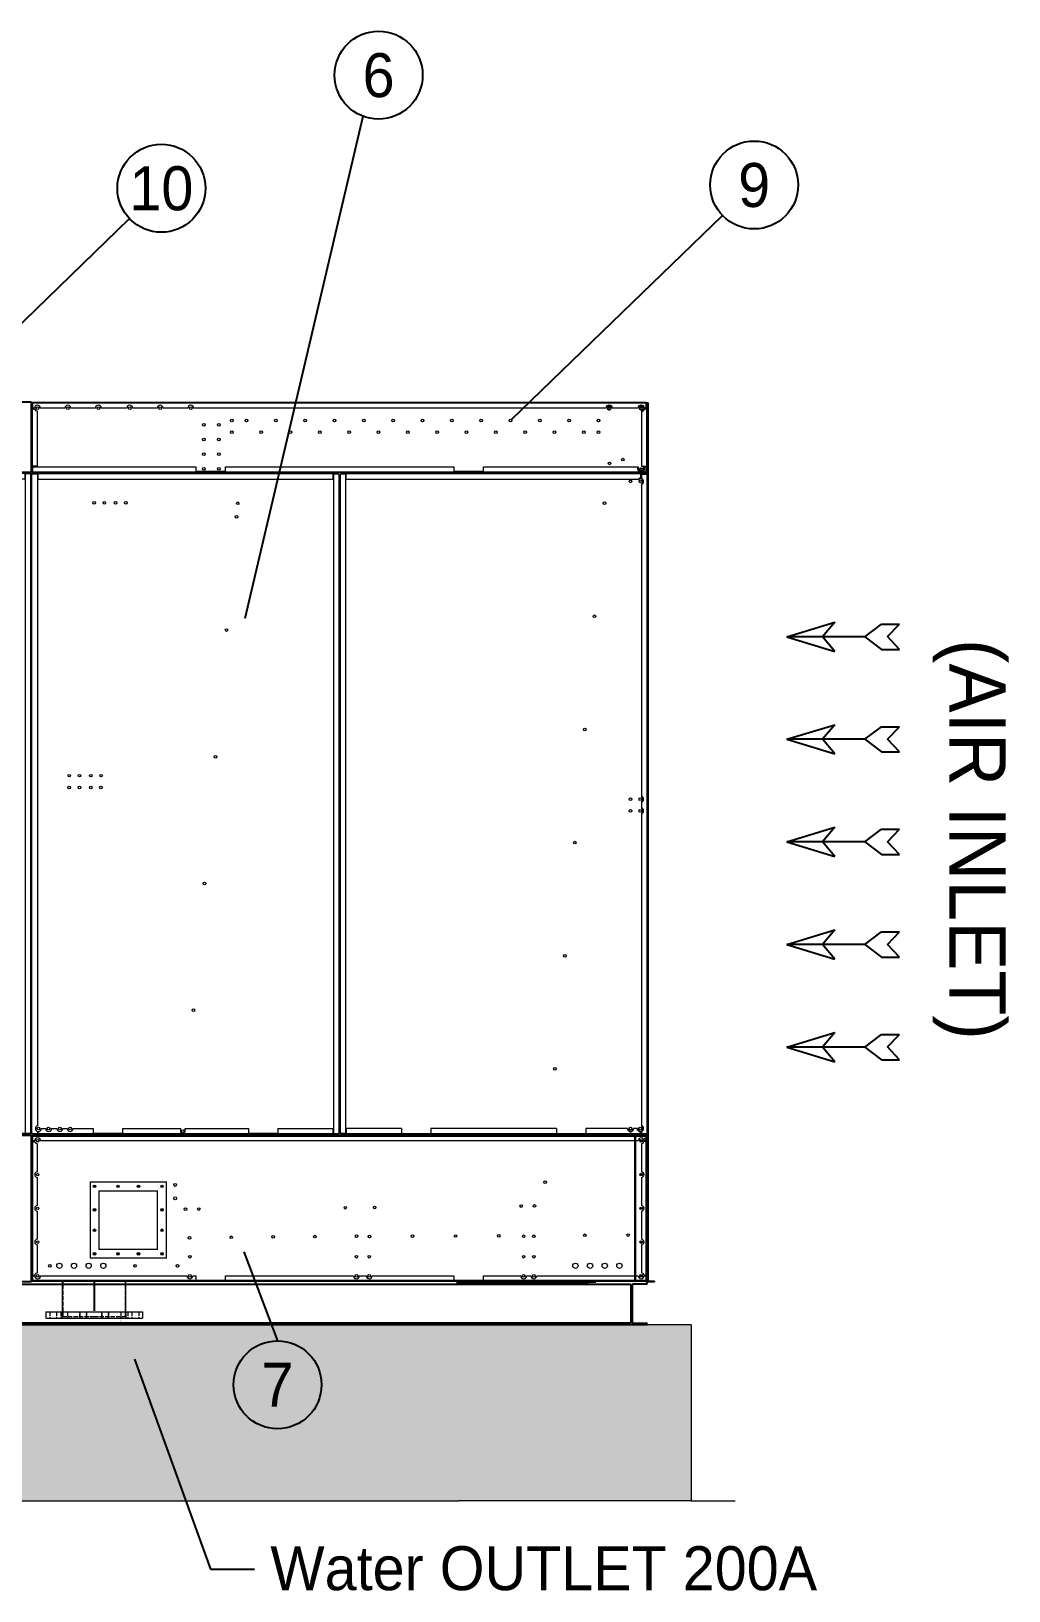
# Model space of a CAD drawing. Header units: millimetres. Extents: x 5017 to 34424, y 4875 to 25671.
# Drawn here: x 18328 to 21663, y 9878 to 15199 of the extents above; entities that cross this region are included whole.
import ezdxf
from ezdxf import colors
from ezdxf.entities.mleader import LeaderData, LeaderLine
from ezdxf.enums import TextEntityAlignment as Align
from ezdxf.math import Vec2, Vec3

# ---------------------------------------------------------------- set-up
doc = ezdxf.new("R2010")
doc.units = ezdxf.units.MM
doc.linetypes.add('CENTER', pattern=[2, 1.25, -0.25, 0.25, -0.25])
doc.linetypes.add('DASHED', pattern=[15, 12, -3])
for name, color, linetype in [('center', 1, 'CENTER'), ('냉각탑_dim', 1, 'Continuous'), ('냉각탑_text', 3, 'Continuous'), ('냉각탑_찬넬방진', 1, 'Continuous')]:
    doc.layers.add(name, color=color, linetype=linetype)
doc.styles.get("Standard").update_dxf_attribs({"font": 'arial.ttf'})
doc.styles.add('돋움', font='Dotum.ttf')

# ---------------------------------------------------------------- blocks, each defined once
blk = doc.blocks.new('화살표 IN OUT')
at = {"layer": '냉각탑_dim'}
for p, q in [((-322.7, 43), (-383.9, 43)), ((-343.1, 0.5), (-383.9, 43)), ((-383.9, -43), (-343.1, 0.5)), ((-266.4, 0), (-322.7, 43)), ((-266.4, 0), (-322.7, -43)), ((-266.4, 0), (0, 0)), ((-163.5, 50), (-121.5, 0)), ((0, 0), (-163.5, 50)), ((-163.5, -50), (-121.5, 0)), ((0, 0), (-163.5, -50)), ((-322.7, -43), (-383.9, -43))]:
    blk.add_line(p, q, dxfattribs=at)
blk = doc.blocks.new('A$C254622FA')
at = {"color": 7}
for p, q in [((0, 500), (3400, 500)), ((3400, 0), (3400, 500)), ((3400, 100), (3400, 194.5)), ((44, 0), (3400, 0))]:
    blk.add_line(p, q, dxfattribs=at)
at = {"color": 7, "lineweight": 35}
blk.add_line((3400, 500), (3400, 0), dxfattribs=at)
blk.add_line((3400, 500), (3400, 0), dxfattribs=at)
blk.add_line((3400, 500), (3400, 0), dxfattribs=at)
blk.add_line((3400, 500), (3400, 0), dxfattribs=at)
blk = doc.blocks.new('A$C4EC83005')
at = {"color": 7, "lineweight": 13}
for p, q in [((0, 1.7), (0, 2254.3)), ((3.4, 1.7), (3.4, 2256)), ((20, 2256), (20, 1.7)), ((577, 3.4), (577, 2256)), ((593.6, 2256), (593.6, 830)), ((597, 2254.3), (597, 1.7)), ((152, 1430), (152, 230)), ((502, 1430), (152, 1430)), ((502, 1430), (502, 230)), ((593.6, 1270), (593.6, 3.4)), ((502, 230), (152, 230)), ((22, 20), (552, 20)), ((177, 3.4), (22, 3.4)), ((575, 0), (22, 0)), ((593.6, 3.4), (177, 3.4)), ((575, 3.4), (177, 3.4))]:
    blk.add_line(p, q, dxfattribs=at)
at = {"color": 7, "lineweight": 13, "ltscale": 0.005667}
for p, q in [((3.4, 2254.3), (0, 2254.3)), ((22, 2252.6), (22, 2256)), ((575, 2252.6), (575, 2256)), ((593.6, 2254.3), (597, 2254.3)), ((3.4, 1.7), (0, 1.7)), ((22, 3.4), (22, 0)), ((575, 3.4), (575, 0)), ((593.6, 1.7), (597, 1.7))]:
    blk.add_line(p, q, dxfattribs=at)
at = {"color": 7, "lineweight": 13, "ltscale": 0.0015}
for p, q in [((2, 2256), (2.9, 2256)), ((594.1, 2256), (595, 2256)), ((2.9, 0), (2, 0)), ((595, 0), (594.1, 0))]:
    blk.add_line(p, q, dxfattribs=at)
at = {"color": 7, "lineweight": 13, "ltscale": 0.002833}
for p, q in [((2, 2254.3), (2, 2256)), ((2.9, 2256), (2.9, 2254.3)), ((594.1, 2254.3), (594.1, 2256)), ((595, 2254.3), (595, 2256)), ((2, 0), (2, 1.7)), ((2.9, 0), (2.9, 1.7)), ((577, 1.7), (577, 3.4)), ((593.6, 3.4), (593.6, 1.7)), ((594.1, 1.7), (594.1, 0)), ((595, 0), (595, 1.7))]:
    blk.add_line(p, q, dxfattribs=at)
at = {"color": 7}
blk.add_line((595, 2256), (2, 2256), dxfattribs=at)
at = {"color": 7, "lineweight": 13, "ltscale": 0.031833}
for p, q in [((22, 2256), (2.9, 2256)), ((594.1, 2256), (575, 2256)), ((2.9, 0), (22, 0)), ((575, 0), (594.1, 0))]:
    blk.add_line(p, q, dxfattribs=at)
at = {"color": 7, "lineweight": 13, "ltscale": 0.027667}
for p, q in [((20, 2254.3), (3.4, 2254.3)), ((593.6, 2254.3), (577, 2254.3)), ((3.4, 1.7), (20, 1.7)), ((552, 3.4), (552, 20)), ((577, 3.4), (593.6, 3.4)), ((577, 1.7), (593.6, 1.7))]:
    blk.add_line(p, q, dxfattribs=at)
at = {"color": 7, "lineweight": 13, "ltscale": 0.003333}
for p, q in [((20, 2254), (22, 2254)), ((20, 2252.6), (22, 2252.6)), ((575, 2256), (575, 2254)), ((575, 2254), (577, 2254)), ((575, 2252.6), (577, 2252.6)), ((22, 3.4), (20, 3.4)), ((22, 2), (20, 2)), ((577, 2), (575, 2)), ((575, 0), (575, 2))]:
    blk.add_line(p, q, dxfattribs=at)
at = {"color": 7, "lineweight": 13, "ltscale": 0.011337}
for p, q in [((22, 2236), (22, 2256)), ((575, 2236), (575, 2256))]:
    blk.add_line(p, q, dxfattribs=at)
at = {"color": 7, "lineweight": 13, "ltscale": 0.000512635}
for p, q in [((22, 2256), (22, 2255.7)), ((22, 0), (22, 0.3))]:
    blk.add_line(p, q, dxfattribs=at)
at = {"color": 7, "lineweight": 13, "ltscale": 0.283333}
blk.add_line((575, 2236), (22, 2236), dxfattribs=at)
at = {"color": 7, "lineweight": 13}
for centre in [(137, 1445), (327, 1445), (517, 1445), (137, 1405), (517, 1405), (137, 1175), (517, 1175), (137, 945), (517, 945), (137, 715), (517, 715), (137, 485), (517, 485), (137, 255), (137, 215), (327, 215), (517, 255), (517, 215)]:
    blk.add_circle(centre, 4.5, dxfattribs=at)
blk = doc.blocks.new('A$C799753AE')
for p, q in [((3400, 251), (0, 251)), ((3400, 251), (0, 251)), ((3400, 251), (1102, 251)), ((3400, 251), (1102, 251)), ((3400, 11), (0, 11))]:
    blk.add_line(p, q)
at = {"color": 7, "lineweight": 35}
blk.add_line((3400, 251), (3400, 11), dxfattribs=at)
blk.add_line((3400, 251), (3400, 11), dxfattribs=at)
blk.add_line((3400, 251), (3400, 11), dxfattribs=at)
blk.add_line((3400, 251), (3400, 11), dxfattribs=at)
blk = doc.blocks.new('1')
at = {"color": 7, "lineweight": 15}
for p, q in [((18331.5, 13929.2), (18329.5, 13929.2)), ((18329.5, 13929.2), (18329.5, 13910.7)), ((18329.5, 13910.7), (18333, 13910.7)), ((18329.5, 13910.7), (18329.5, 13714.7)), ((18331.5, 13907.2), (18329.5, 13907.2)), ((18331.5, 13898.2), (18329.5, 13898.2)), ((18331.5, 13910.7), (18331.5, 13929.2)), ((18333, 13929.2), (18331.5, 13929.2)), ((18331.5, 13714.7), (18331.5, 13910.7)), ((18333, 13929.2), (18333, 13932.7)), ((18333, 13932.7), (20426, 13932.7)), ((18333, 13930.7), (20426, 13930.7)), ((18333, 13929.2), (18333, 13912.7)), ((18339.5, 13912.7), (18333, 13912.7)), ((18333, 13910.7), (18339.7, 13910.7)), ((18349.5, 13714.7), (18349.5, 13902.7)), ((18443.5, 13912.7), (18359.5, 13912.7)), ((18423, 13932.7), (18423, 13930.7)), ((18436, 13932.7), (18436, 13930.7)), ((18547.5, 13912.7), (18463.5, 13912.7)), ((18470.5, 13932.7), (18470.5, 13930.7)), ((18488.5, 13932.7), (18488.5, 13930.7)), ((18516.5, 13932.7), (18516.5, 13930.7)), ((18534.5, 13932.7), (18534.5, 13930.7)), ((18654.5, 13912.7), (18567.5, 13912.7)), ((18758.5, 13912.7), (18674.5, 13912.7)), ((18862.5, 13912.7), (18778.5, 13912.7)), ((20289.5, 13912.7), (18882.5, 13912.7)), ((20224.5, 13932.7), (20224.5, 13930.7)), ((20242.5, 13932.7), (20242.5, 13930.7)), ((20270.5, 13932.7), (20270.5, 13930.7)), ((20288.5, 13932.7), (20288.5, 13930.7)), ((20398.5, 13912.7), (20309.4, 13912.7)), ((20323, 13932.7), (20323, 13930.7)), ((20336, 13932.7), (20336, 13930.7)), ((20409.5, 13901.7), (20409.5, 13714.7)), ((20426, 13912.7), (20418.4, 13912.7)), ((20418.4, 13910.7), (20426, 13910.7)), ((20426, 13929.2), (20426, 13932.7)), ((20426, 13912.7), (20426, 13929.2)), ((20426, 13929.2), (20427.5, 13929.2)), ((20429.5, 13910.7), (20426, 13910.7)), ((20427.5, 13929.2), (20427.5, 13910.7)), ((20429.5, 13929.2), (20427.5, 13929.2)), ((20427.5, 13910.7), (20427.5, 13714.7)), ((20429.5, 13907.2), (20427.5, 13907.2)), ((20429.5, 13898.2), (20427.5, 13898.2)), ((20429.5, 13910.7), (20429.5, 13929.2)), ((20429.5, 13714.7), (20429.5, 13910.7)), ((18331.5, 13817.2), (18329.5, 13817.2)), ((18331.5, 13808.2), (18329.5, 13808.2)), ((20429.5, 13817.2), (20427.5, 13817.2)), ((20429.5, 13808.2), (20427.5, 13808.2)), ((18331.5, 13727.2), (18329.5, 13727.2)), ((18331.5, 13718.2), (18329.5, 13718.2)), ((18329.5, 13714.7), (18333, 13714.7)), ((18329.5, 13714.7), (18329.5, 13696.2)), ((18329.5, 13696.2), (18331.5, 13696.2)), ((18329.5, 11437.8), (18329.5, 13687.6)), ((18332.6, 13687.6), (18329.5, 13687.6)), ((18331.1, 11437.8), (18331.1, 13687.6)), ((18331.5, 13696.2), (18331.5, 13714.7)), ((18333, 13696.2), (18331.5, 13696.2)), ((18351.1, 13690.7), (18332.6, 13690.7)), ((18332.6, 13690.7), (18332.6, 13689.1)), ((18332.6, 13689.1), (18351.1, 13689.1)), ((18332.6, 13687.6), (18332.6, 13689.1)), ((18349.5, 13687.6), (18332.6, 13687.6)), ((18349.5, 13714.7), (18333, 13714.7)), ((18333, 13712.7), (18889.5, 13712.7)), ((18333, 13712.7), (18333, 13696.2)), ((18333, 13696.2), (18333, 13692.7)), ((20404.1, 13694.7), (18333, 13694.7)), ((20426, 13692.7), (18333, 13692.7)), ((18349.5, 13687.6), (18349.5, 11464.1)), ((18350, 13690.7), (18350, 13689.1)), ((18351.1, 13687.6), (18351.1, 13690.7)), ((18351.1, 13690.7), (19357.9, 13690.7)), ((18351.1, 13689.1), (19357.9, 13689.1)), ((18351.1, 13687.6), (18351.1, 13670.7)), ((18351.5, 13692.7), (18351.5, 13694.7)), ((18357.5, 13692.7), (18357.5, 13694.7)), ((18359, 13690.7), (18359, 13689.1)), ((18550, 13690.7), (18550, 13689.1)), ((18551.5, 13692.7), (18551.5, 13694.7)), ((18557.5, 13692.7), (18557.5, 13694.7)), ((18559, 13690.7), (18559, 13689.1)), ((18750, 13690.7), (18750, 13689.1)), ((18751.5, 13692.7), (18751.5, 13694.7)), ((18757.5, 13692.7), (18757.5, 13694.7)), ((18759, 13690.7), (18759, 13689.1)), ((18889.5, 13712.7), (18889.5, 13696.2)), ((18989.5, 13696.2), (18889.5, 13696.2)), ((18950, 13690.7), (18950, 13689.1)), ((18951.5, 13692.7), (18951.5, 13694.7)), ((18957.5, 13692.7), (18957.5, 13694.7)), ((18959, 13690.7), (18959, 13689.1)), ((18989.5, 13712.7), (19769.5, 13712.7)), ((18989.5, 13712.7), (18989.5, 13696.2)), ((19150, 13690.7), (19150, 13689.1)), ((19151.5, 13692.7), (19151.5, 13694.7)), ((19157.5, 13692.7), (19157.5, 13694.7)), ((19159, 13690.7), (19159, 13689.1)), ((19350, 13690.7), (19350, 13689.1)), ((19351.5, 13692.7), (19351.5, 13694.7)), ((19357.5, 13692.7), (19357.5, 13694.7)), ((19357.9, 13687.6), (19357.9, 13690.7)), ((19376.4, 13690.7), (19357.9, 13690.7)), ((19357.9, 13689.1), (19376.4, 13689.1)), ((19357.9, 13670.7), (19357.9, 13687.6)), ((19359, 13690.7), (19359, 13689.1)), ((19376.4, 13687.6), (19359.5, 13687.6)), ((19359.5, 13687.6), (19359.5, 11437.8)), ((19376.4, 13689.1), (19376.4, 13690.7)), ((19376.4, 13687.6), (19376.4, 13689.1)), ((19376.4, 13687.6), (19379.5, 13687.6)), ((19377.9, 13687.6), (19377.9, 11437.8)), ((19379.5, 13687.6), (19379.5, 11437.8)), ((19381.5, 13687.6), (19381.5, 11437.8)), ((19381.5, 13687.6), (19384.6, 13687.6)), ((19383.1, 11437.8), (19383.1, 13687.6)), ((19384.6, 13690.7), (19384.6, 13689.1)), ((19403.1, 13690.7), (19384.6, 13690.7)), ((19384.6, 13687.6), (19384.6, 13689.1)), ((19384.6, 13689.1), (19403.1, 13689.1)), ((19401.5, 13687.6), (19384.6, 13687.6)), ((19401, 13690.7), (19401, 13689.1)), ((19401.5, 11437.8), (19401.5, 13687.6)), ((19402.5, 13692.7), (19402.5, 13694.7)), ((20407.9, 13690.7), (19403.1, 13690.7)), ((19403.1, 13690.7), (19403.1, 13687.6)), ((19403.1, 13689.1), (20407.9, 13689.1)), ((19403.1, 13670.7), (19403.1, 13687.6)), ((19408.5, 13692.7), (19408.5, 13694.7)), ((19410, 13690.7), (19410, 13689.1)), ((19601, 13690.7), (19601, 13689.1)), ((19602.5, 13692.7), (19602.5, 13694.7)), ((19608.5, 13692.7), (19608.5, 13694.7)), ((19610, 13690.7), (19610, 13689.1)), ((19769.5, 13712.7), (19769.5, 13696.2)), ((19869.5, 13696.2), (19769.5, 13696.2)), ((19801, 13690.7), (19801, 13689.1)), ((19802.5, 13692.7), (19802.5, 13694.7)), ((19808.5, 13692.7), (19808.5, 13694.7)), ((19810, 13690.7), (19810, 13689.1)), ((19869.5, 13712.7), (20398.5, 13712.7)), ((19869.5, 13712.7), (19869.5, 13696.2)), ((20001, 13690.7), (20001, 13689.1)), ((20002.5, 13692.7), (20002.5, 13694.7)), ((20008.5, 13692.7), (20008.5, 13694.7)), ((20010, 13690.7), (20010, 13689.1)), ((20201, 13690.7), (20201, 13689.1)), ((20202.5, 13692.7), (20202.5, 13694.7)), ((20208.5, 13692.7), (20208.5, 13694.7)), ((20210, 13690.7), (20210, 13689.1)), ((20401, 13690.7), (20401, 13689.1)), ((20402.5, 13692.7), (20402.5, 13694.7)), ((20426.4, 13690.7), (20407.9, 13690.7)), ((20407.9, 13690.7), (20407.9, 13687.6)), ((20407.9, 13689.1), (20426.4, 13689.1)), ((20407.9, 13672.5), (20407.9, 13687.6)), ((20408.5, 13692.7), (20408.5, 13693.7)), ((20409.5, 13714.7), (20426, 13714.7)), ((20409.5, 13687.6), (20426.4, 13687.6)), ((20409.5, 13687.6), (20409.5, 13672)), ((20410, 13690.7), (20410, 13689.1)), ((20426, 13694.7), (20412.8, 13694.7)), ((20418.5, 13712.7), (20426, 13712.7)), ((20429.5, 13714.7), (20426, 13714.7)), ((20426, 13696.2), (20426, 13712.7)), ((20426, 13696.2), (20426, 13692.7)), ((20426, 13696.2), (20427.5, 13696.2)), ((20426.4, 13689.1), (20426.4, 13690.7)), ((20426.4, 13687.6), (20426.4, 13689.1)), ((20429.5, 13687.6), (20426.4, 13687.6)), ((20429.5, 13727.2), (20427.5, 13727.2)), ((20429.5, 13718.2), (20427.5, 13718.2)), ((20427.5, 13714.7), (20427.5, 13696.2)), ((20427.5, 13696.2), (20429.5, 13696.2)), ((20427.9, 13687.6), (20427.9, 11437.8)), ((20429.5, 13696.2), (20429.5, 13714.7)), ((20429.5, 11437.8), (20429.5, 13687.6)), ((18329.5, 13667.2), (18331.1, 13667.2)), ((18329.5, 13658.2), (18331.1, 13658.2)), ((18351.1, 13670.7), (19357.9, 13670.7)), ((19379.5, 13665.7), (19377.9, 13665.7)), ((19379.5, 13659.7), (19377.9, 13659.7)), ((19381.5, 13667.2), (19383.1, 13667.2)), ((19381.5, 13658.2), (19383.1, 13658.2)), ((19403.1, 13670.7), (20399.7, 13670.7)), ((20409.5, 13653.4), (20409.5, 12588)), ((20427.9, 13667.2), (20429.5, 13667.2)), ((20427.9, 13658.2), (20429.5, 13658.2)), ((18329.5, 13447.2), (18331.1, 13447.2)), ((18329.5, 13438.2), (18331.1, 13438.2)), ((19379.5, 13445.7), (19377.9, 13445.7)), ((19379.5, 13439.7), (19377.9, 13439.7)), ((19381.5, 13447.2), (19383.1, 13447.2)), ((19381.5, 13438.2), (19383.1, 13438.2)), ((20427.9, 13447.2), (20429.5, 13447.2)), ((20427.9, 13438.2), (20429.5, 13438.2)), ((18329.5, 13227.2), (18331.1, 13227.2)), ((18329.5, 13218.2), (18331.1, 13218.2)), ((19379.5, 13225.7), (19377.9, 13225.7)), ((19379.5, 13219.7), (19377.9, 13219.7)), ((19381.5, 13227.2), (19383.1, 13227.2)), ((19381.5, 13218.2), (19383.1, 13218.2)), ((20427.9, 13227.2), (20429.5, 13227.2)), ((20427.9, 13218.2), (20429.5, 13218.2)), ((18329.5, 13007.2), (18331.1, 13007.2)), ((18329.5, 12998.2), (18331.1, 12998.2)), ((19379.5, 13005.7), (19377.9, 13005.7)), ((19379.5, 12999.7), (19377.9, 12999.7)), ((19381.5, 13007.2), (19383.1, 13007.2)), ((19381.5, 12998.2), (19383.1, 12998.2)), ((20427.9, 13007.2), (20429.5, 13007.2)), ((20427.9, 12998.2), (20429.5, 12998.2)), ((18329.5, 12787.2), (18331.1, 12787.2)), ((18329.5, 12778.2), (18331.1, 12778.2)), ((19379.5, 12785.7), (19377.9, 12785.7)), ((19379.5, 12779.7), (19377.9, 12779.7)), ((19381.5, 12787.2), (19383.1, 12787.2)), ((19381.5, 12778.2), (19383.1, 12778.2)), ((20427.9, 12787.2), (20429.5, 12787.2)), ((20427.9, 12778.2), (20429.5, 12778.2)), ((18329.5, 12567.2), (18331.1, 12567.2)), ((18329.5, 12558.2), (18331.1, 12558.2)), ((19379.5, 12565.7), (19377.9, 12565.7)), ((19379.5, 12559.7), (19377.9, 12559.7)), ((19381.5, 12567.2), (19383.1, 12567.2)), ((19381.5, 12558.2), (19383.1, 12558.2)), ((20409.5, 12569.4), (20409.5, 12548)), ((20427.9, 12567.2), (20429.5, 12567.2)), ((20427.9, 12558.2), (20429.5, 12558.2)), ((20409.5, 12529.4), (20409.5, 11464)), ((18329.5, 12347.2), (18331.1, 12347.2)), ((19379.5, 12345.7), (19377.9, 12345.7)), ((19381.5, 12347.2), (19383.1, 12347.2)), ((20427.9, 12347.2), (20429.5, 12347.2)), ((18329.5, 12338.2), (18331.1, 12338.2)), ((19379.5, 12339.7), (19377.9, 12339.7)), ((19381.5, 12338.2), (19383.1, 12338.2)), ((20427.9, 12338.2), (20429.5, 12338.2)), ((18329.5, 12127.2), (18331.1, 12127.2)), ((18329.5, 12118.2), (18331.1, 12118.2)), ((19379.5, 12125.7), (19377.9, 12125.7)), ((19379.5, 12119.7), (19377.9, 12119.7)), ((19381.5, 12127.2), (19383.1, 12127.2)), ((19381.5, 12118.2), (19383.1, 12118.2)), ((20427.9, 12127.2), (20429.5, 12127.2)), ((20427.9, 12118.2), (20429.5, 12118.2)), ((18329.5, 11907.2), (18331.1, 11907.2)), ((18329.5, 11898.2), (18331.1, 11898.2)), ((19379.5, 11905.7), (19377.9, 11905.7)), ((19379.5, 11899.7), (19377.9, 11899.7)), ((19381.5, 11907.2), (19383.1, 11907.2)), ((19381.5, 11898.2), (19383.1, 11898.2)), ((20427.9, 11907.2), (20429.5, 11907.2)), ((20427.9, 11898.2), (20429.5, 11898.2)), ((18329.5, 11687.2), (18331.1, 11687.2)), ((18329.5, 11678.2), (18331.1, 11678.2)), ((19379.5, 11685.7), (19377.9, 11685.7)), ((19379.5, 11679.7), (19377.9, 11679.7)), ((19381.5, 11687.2), (19383.1, 11687.2)), ((19381.5, 11678.2), (19383.1, 11678.2)), ((20427.9, 11687.2), (20429.5, 11687.2)), ((20427.9, 11678.2), (20429.5, 11678.2)), ((18329.5, 11467.2), (18331.1, 11467.2)), ((18329.5, 11458.2), (18331.1, 11458.2)), ((18349.5, 11445.3), (18349.5, 11437.8)), ((18351.1, 11444.9), (18351.1, 11437.8)), ((18362.9, 11454.7), (18377.9, 11454.7)), ((18397.9, 11454.7), (18416.3, 11454.7)), ((18436.3, 11454.7), (18451.3, 11454.7)), ((18471.3, 11454.7), (18539.5, 11454.7)), ((18539.5, 11454.7), (18539.5, 11437.8)), ((18639.5, 11454.7), (18639.5, 11437.8)), ((18639.5, 11454.7), (18837.4, 11454.7)), ((18837.4, 11454.7), (18837.4, 11446.1)), ((18853.4, 11446.1), (18853.4, 11454.7)), ((18853.4, 11454.7), (19069.5, 11454.7)), ((19069.5, 11454.7), (19069.5, 11437.8)), ((19169.5, 11454.7), (19169.5, 11437.8)), ((19169.5, 11454.7), (19357.9, 11454.7)), ((19357.9, 11437.8), (19357.9, 11454.7)), ((19379.5, 11465.7), (19377.9, 11465.7)), ((19379.5, 11459.7), (19377.9, 11459.7)), ((19381.5, 11467.2), (19383.1, 11467.2)), ((19381.5, 11458.2), (19383.1, 11458.2)), ((19591.5, 11454.7), (19403.1, 11454.7)), ((19403.1, 11454.7), (19403.1, 11437.8)), ((19591.5, 11454.7), (19591.5, 11437.8)), ((19691.5, 11454.7), (19691.5, 11437.8)), ((20119.5, 11454.7), (19691.5, 11454.7)), ((20119.5, 11454.7), (20119.5, 11437.8)), ((20219.5, 11454.7), (20219.5, 11437.8)), ((20362.5, 11454.7), (20219.5, 11454.7)), ((20395.7, 11454.7), (20382.5, 11454.7)), ((20407.9, 11444.9), (20407.9, 11437.8)), ((20409.5, 11445.4), (20409.5, 11437.8)), ((20427.9, 11467.2), (20429.5, 11467.2)), ((20427.9, 11458.2), (20429.5, 11458.2)), ((18332.6, 11437.8), (18329.5, 11437.8)), ((18332.6, 11437.8), (18349.5, 11437.8)), ((18332.6, 11437.8), (18332.6, 11436.3)), ((18332.6, 11436.3), (18332.6, 11434.7)), ((18351.1, 11436.3), (18332.6, 11436.3)), ((18332.6, 11434.7), (18351.1, 11434.7)), ((18350, 11436.3), (18350, 11434.7)), ((18351.1, 11437.8), (18351.1, 11434.7)), ((19357.9, 11436.3), (18351.1, 11436.3)), ((19357.9, 11434.7), (18351.1, 11434.7)), ((18359, 11436.3), (18359, 11434.7)), ((18639.5, 11437.8), (18539.5, 11437.8)), ((18550, 11436.3), (18550, 11434.7)), ((18559, 11436.3), (18559, 11434.7)), ((18750, 11436.3), (18750, 11434.7)), ((18759, 11436.3), (18759, 11434.7)), ((18950, 11436.3), (18950, 11434.7)), ((18959, 11436.3), (18959, 11434.7)), ((19169.5, 11437.8), (19069.5, 11437.8)), ((19150, 11436.3), (19150, 11434.7)), ((19159, 11436.3), (19159, 11434.7)), ((19350, 11436.3), (19350, 11434.7)), ((19357.9, 11437.8), (19357.9, 11434.7)), ((19376.4, 11436.3), (19357.9, 11436.3)), ((19357.9, 11434.7), (19376.4, 11434.7)), ((19359, 11436.3), (19359, 11434.7)), ((19359.5, 11437.8), (19376.4, 11437.8)), ((19376.4, 11437.8), (19376.4, 11436.3)), ((19376.4, 11437.8), (19379.5, 11437.8)), ((19376.4, 11434.7), (19376.4, 11436.3)), ((19381.5, 11437.8), (19384.6, 11437.8)), ((19401.5, 11437.8), (19384.6, 11437.8)), ((19384.6, 11437.8), (19384.6, 11436.3)), ((19384.6, 11436.3), (19384.6, 11434.7)), ((19403.1, 11436.3), (19384.6, 11436.3)), ((19384.6, 11434.7), (19403.1, 11434.7)), ((19401, 11436.3), (19401, 11434.7)), ((19403.1, 11434.7), (19403.1, 11437.8)), ((20407.9, 11436.3), (19403.1, 11436.3)), ((19403.1, 11434.7), (20407.9, 11434.7)), ((19410, 11436.3), (19410, 11434.7)), ((19591.5, 11437.8), (19691.5, 11437.8)), ((19601, 11436.3), (19601, 11434.7)), ((19610, 11436.3), (19610, 11434.7)), ((19801, 11436.3), (19801, 11434.7)), ((19810, 11436.3), (19810, 11434.7)), ((20001, 11436.3), (20001, 11434.7)), ((20010, 11436.3), (20010, 11434.7)), ((20119.5, 11437.8), (20219.5, 11437.8)), ((20201, 11436.3), (20201, 11434.7)), ((20210, 11436.3), (20210, 11434.7)), ((20387.5, 11429.2), (20389.5, 11429.2)), ((20391, 11429.2), (20387.5, 11429.2)), ((20387.5, 10936.2), (20387.5, 11429.2)), ((20389.5, 11429.2), (20391, 11429.2)), ((20389.5, 11429.2), (20389.5, 10936.2)), ((20426, 11432.7), (20391, 11432.7)), ((20426, 11430.7), (20391, 11430.7)), ((20426, 11429.2), (20391, 11429.2)), ((20391, 11429.2), (20426, 11429.2)), ((20401, 11436.3), (20401, 11434.7)), ((20407.9, 11434.7), (20407.9, 11437.8)), ((20426.4, 11436.3), (20407.9, 11436.3)), ((20407.9, 11434.7), (20426.4, 11434.7)), ((20409.5, 11437.8), (20426.4, 11437.8)), ((20410, 11436.3), (20410, 11434.7)), ((20426, 11429.2), (20426, 11410.7)), ((20426, 11429.2), (20426, 11410.7)), ((20426, 11410.7), (20429.5, 11410.7)), ((20426, 11410.7), (20427.5, 11410.7)), ((20429.5, 11437.8), (20426.4, 11437.8)), ((20426.4, 11437.8), (20426.4, 11436.3)), ((20426.4, 11434.7), (20426.4, 11436.3)), ((20427.5, 11412.7), (20427.5, 11429.2)), ((20429.5, 11422.7), (20427.5, 11422.7)), ((20429.5, 11422.7), (20427.5, 11422.7)), ((20429.5, 11422.7), (20427.5, 11422.7)), ((20429.5, 11422.7), (20427.5, 11422.7)), ((20429.5, 11422.7), (20427.5, 11422.7)), ((20429.5, 11422.7), (20427.5, 11422.7)), ((20429.5, 11422.7), (20427.5, 11422.7)), ((20429.5, 11422.7), (20427.5, 11422.7)), ((20429.5, 11422.7), (20427.5, 11422.7)), ((20429.5, 11416.7), (20427.5, 11416.7)), ((20429.5, 11416.7), (20427.5, 11416.7)), ((20429.5, 11416.7), (20427.5, 11416.7)), ((20429.5, 11416.7), (20427.5, 11416.7)), ((20429.5, 11416.7), (20427.5, 11416.7)), ((20429.5, 11416.7), (20427.5, 11416.7)), ((20429.5, 11416.7), (20427.5, 11416.7)), ((20429.5, 11416.7), (20427.5, 11416.7)), ((20429.5, 11416.7), (20427.5, 11416.7)), ((20427.5, 11412.7), (20429.5, 11412.7)), ((20427.5, 11410.7), (20429.5, 11410.7)), ((20427.5, 11410.7), (20427.5, 11101.7)), ((20427.5, 11410.7), (20427.5, 10954.7)), ((20429.5, 11412.7), (20429.5, 11429.2)), ((20429.5, 11101.7), (20429.5, 11410.7)), ((20429.5, 11410.7), (20429.5, 10954.7)), ((18529.5, 11272.7), (18789.5, 11272.7)), ((18529.5, 11272.7), (18529.5, 11012.7)), ((18789.5, 11012.7), (18789.5, 11272.7)), ((20389.5, 11096.2), (20387.5, 11096.2)), ((20389.5, 11096.2), (20387.5, 11096.2)), ((20389.5, 11096.2), (20387.5, 11096.2)), ((20389.5, 11096.2), (20387.5, 11096.2)), ((20389.5, 11096.2), (20387.5, 11096.2)), ((20389.5, 11096.2), (20387.5, 11096.2)), ((20389.5, 11096.2), (20387.5, 11096.2)), ((20389.5, 11096.2), (20387.5, 11096.2)), ((20389.5, 11096.2), (20387.5, 11096.2)), ((20389.5, 11096.2), (20387.5, 11096.2)), ((20389.5, 11096.2), (20387.5, 11096.2)), ((20389.5, 11096.2), (20387.5, 11096.2)), ((20389.5, 11096.2), (20387.5, 11096.2)), ((20389.5, 11096.2), (20387.5, 11096.2)), ((20389.5, 11096.2), (20387.5, 11096.2)), ((20389.5, 11096.2), (20387.5, 11096.2)), ((20389.5, 11096.2), (20387.5, 11096.2)), ((20389.5, 11096.2), (20387.5, 11096.2)), ((20389.5, 11087.2), (20387.5, 11087.2)), ((20389.5, 11087.2), (20387.5, 11087.2)), ((20389.5, 11087.2), (20387.5, 11087.2)), ((20389.5, 11087.2), (20387.5, 11087.2)), ((20389.5, 11087.2), (20387.5, 11087.2)), ((20389.5, 11087.2), (20387.5, 11087.2)), ((20389.5, 11087.2), (20387.5, 11087.2)), ((20389.5, 11087.2), (20387.5, 11087.2)), ((20389.5, 11087.2), (20387.5, 11087.2)), ((20389.5, 11087.2), (20387.5, 11087.2)), ((20389.5, 11087.2), (20387.5, 11087.2)), ((20389.5, 11087.2), (20387.5, 11087.2)), ((20389.5, 11087.2), (20387.5, 11087.2)), ((20389.5, 11087.2), (20387.5, 11087.2)), ((20389.5, 11087.2), (20387.5, 11087.2)), ((20389.5, 11087.2), (20387.5, 11087.2)), ((20389.5, 11087.2), (20387.5, 11087.2)), ((20389.5, 11087.2), (20387.5, 11087.2)), ((20429.5, 11101.7), (20427.5, 11101.7)), ((20429.5, 11101.7), (20427.5, 11101.7)), ((20429.5, 11101.7), (20427.5, 11101.7)), ((20429.5, 11101.7), (20427.5, 11101.7)), ((20427.5, 11091.7), (20427.5, 11101.7)), ((20427.5, 11081.7), (20427.5, 11091.7)), ((20429.5, 11081.7), (20427.5, 11081.7)), ((20429.5, 11081.7), (20427.5, 11081.7)), ((20427.5, 11081.7), (20427.5, 10954.7)), ((20429.5, 11081.7), (20427.5, 11081.7)), ((20429.5, 11081.7), (20427.5, 11081.7)), ((20429.5, 11091.7), (20429.5, 11101.7)), ((20429.5, 11081.7), (20429.5, 11091.7)), ((20429.5, 10954.7), (20429.5, 11081.7)), ((18789.5, 11012.7), (18529.5, 11012.7)), ((20391, 10936.2), (20387.5, 10936.2)), ((20387.5, 10936.2), (20389.5, 10936.2)), ((20389.5, 10936.2), (20391, 10936.2)), ((20391, 10936.2), (20426, 10936.2)), ((20426, 10936.2), (20391, 10936.2)), ((20426, 10934.7), (20391, 10934.7)), ((20426, 10932.7), (20391, 10932.7)), ((20426, 10954.7), (20429.5, 10954.7)), ((20426, 10954.7), (20427.5, 10954.7)), ((20426, 10954.7), (20426, 10936.2)), ((20426, 10954.7), (20426, 10936.2)), ((20427.5, 10954.7), (20429.5, 10954.7)), ((20427.5, 10952.7), (20429.5, 10952.7)), ((20427.5, 10952.7), (20427.5, 10936.2)), ((20429.5, 10952.7), (20429.5, 10936.2))]:
    blk.add_line(p, q, dxfattribs=at)
for p, q in [((20429.5, 13932.7), (20429.5, 10932.7)), ((20431.1, 13931.1), (20431.1, 13892.3)), ((20431.1, 13890.7), (20431.1, 10934.3)), ((19779.5, 10930.2), (20229.5, 10930.2)), ((20229.5, 10931.8), (20229.5, 10930.2)), ((20454.5, 10934.3), (20454.5, 10932.7))]:
    blk.add_line(p, q)
at = {"color": 7, "lineweight": 13, "ltscale": 0.002813}
blk.add_line((18329.5, 13745.6), (18329.5, 13744.7), dxfattribs=at)
at = {"color": 7}
for p, q in [((20398.5, 13703.7), (20398.5, 13712.7)), ((20418.5, 13703.7), (20418.5, 13712.7))]:
    blk.add_line(p, q, dxfattribs=at)
at = {"color": 7, "lineweight": 13, "ltscale": 0.038542}
for p, q in [((18329.5, 11429.2), (18329.5, 11410.7)), ((18331.5, 11410.7), (18331.5, 11429.2)), ((20426, 11410.7), (20426, 11429.2)), ((20427.5, 11429.2), (20427.5, 11410.7)), ((20429.5, 11410.7), (20429.5, 11429.2)), ((18329.5, 10954.7), (18329.5, 10936.2)), ((18331.5, 10936.2), (18331.5, 10954.7)), ((20426, 10936.2), (20426, 10954.7)), ((20427.5, 10954.7), (20427.5, 10936.2)), ((20429.5, 10936.2), (20429.5, 10954.7))]:
    blk.add_line(p, q, dxfattribs=at)
at = {"color": 7, "lineweight": 13, "ltscale": 0.004167}
for p, q in [((18331.5, 11429.2), (18329.5, 11429.2)), ((18333, 11412.7), (18333, 11410.7)), ((20429.5, 11429.2), (20427.5, 11429.2)), ((18329.5, 10936.2), (18331.5, 10936.2)), ((18333, 10954.7), (18333, 10952.7)), ((20427.5, 10936.2), (20429.5, 10936.2))]:
    blk.add_line(p, q, dxfattribs=at)
at = {"color": 7, "lineweight": 13}
for p, q in [((18329.5, 11410.7), (18329.5, 10954.7)), ((18333, 11432.7), (20426, 11432.7)), ((18333, 11429.2), (20426, 11429.2)), ((18333, 11410.7), (18333, 10954.7)), ((20398.5, 11412.7), (18360.5, 11412.7)), ((20426, 10954.7), (20426, 11410.7)), ((20429.5, 10954.7), (20429.5, 11410.7)), ((18889.5, 10936.2), (18333, 10936.2)), ((20426, 10932.7), (18333, 10932.7)), ((18360.5, 10952.7), (18859.5, 10952.7)), ((18989.5, 10952.7), (19427.5, 10952.7)), ((19769.5, 10936.2), (18989.5, 10936.2)), ((19491.5, 10952.7), (19769.5, 10952.7)), ((20426, 10936.2), (19869.5, 10936.2)), ((20053, 10952.7), (20398.5, 10952.7))]:
    blk.add_line(p, q, dxfattribs=at)
at = {"color": 7, "lineweight": 13, "ltscale": 0.007292}
for p, q in [((18329.5, 11410.7), (18333, 11410.7)), ((18333, 11429.2), (18333, 11432.7)), ((20426, 11429.2), (20426, 11432.7)), ((20429.5, 11410.7), (20426, 11410.7)), ((18329.5, 10954.7), (18333, 10954.7)), ((18333, 10936.2), (18333, 10932.7)), ((20429.5, 10954.7), (20426, 10954.7)), ((20426, 10936.2), (20426, 10932.7))]:
    blk.add_line(p, q, dxfattribs=at)
at = {"color": 7, "lineweight": 13, "ltscale": 0.003125}
for p, q in [((18333, 11429.2), (18331.5, 11429.2)), ((20426, 11429.2), (20427.5, 11429.2)), ((18333, 10936.2), (18331.5, 10936.2)), ((20426, 10936.2), (20427.5, 10936.2))]:
    blk.add_line(p, q, dxfattribs=at)
at = {"color": 7, "lineweight": 13, "ltscale": 0.034375}
for p, q in [((18333, 11429.2), (18333, 11412.7)), ((20426, 11412.7), (20426, 11429.2)), ((18333, 10952.7), (18333, 10936.2)), ((18889.5, 10952.7), (18889.5, 10936.2)), ((18989.5, 10952.7), (18989.5, 10936.2)), ((19769.5, 10952.7), (19769.5, 10936.2)), ((19869.5, 10952.7), (19869.5, 10936.2)), ((20426, 10936.2), (20426, 10952.7))]:
    blk.add_line(p, q, dxfattribs=at)
at = {"color": 7, "lineweight": 13, "ltscale": 0.015625}
for p, q in [((18340.5, 11412.7), (18333, 11412.7)), ((20426, 11412.7), (20418.5, 11412.7)), ((18333, 10952.7), (18340.5, 10952.7)), ((20418.5, 10952.7), (20426, 10952.7))]:
    blk.add_line(p, q, dxfattribs=at)
at = {"color": 7, "lineweight": 13, "ltscale": 0.016046}
for p, q in [((18333, 11410.7), (18340.7, 11410.7)), ((20426, 11410.7), (20418.2, 11410.7)), ((18333, 10954.7), (18340.7, 10954.7)), ((20426, 10954.7), (20418.2, 10954.7))]:
    blk.add_line(p, q, dxfattribs=at)
at = {"color": 7, "lineweight": 13, "ltscale": 0.198126}
for p, q in [((18349.5, 11307.6), (18349.5, 11402.7)), ((20409.5, 11402.7), (20409.5, 11307.6)), ((18349.5, 11192.6), (18349.5, 11287.7)), ((20409.5, 11287.7), (20409.5, 11192.6)), ((18349.5, 11077.6), (18349.5, 11172.7)), ((20409.5, 11172.7), (20409.5, 11077.6)), ((18349.5, 10962.6), (18349.5, 11057.7)), ((20409.5, 11057.7), (20409.5, 10962.6))]:
    blk.add_line(p, q, dxfattribs=at)
at = {"color": 7, "lineweight": 13, "ltscale": 0.13159}
blk.add_line((20357.5, 11434.7), (20420.7, 11434.7), dxfattribs=at)
at = {"color": 6}
blk.add_line((20429.5, 11419.7), (20419.3, 11419.7), dxfattribs=at)
at = {"color": 7, "lineweight": 13, "ltscale": 0.416667}
for p, q in [((18559.5, 11242.7), (18559.5, 11042.7)), ((18559.5, 11242.7), (18759.5, 11242.7)), ((18759.5, 11042.7), (18759.5, 11242.7)), ((18759.5, 11042.7), (18559.5, 11042.7))]:
    blk.add_line(p, q, dxfattribs=at)
at = {"color": 7, "lineweight": 13, "ltscale": 1.25}
for p, q in [((18435.3, 10829.7), (18435.3, 10932.8)), ((18651.6, 10829.7), (18651.6, 10932.8)), ((18378.5, 10829.7), (18378.5, 10807.7)), ((18378.5, 10829.7), (18708.5, 10829.7)), ((18378.5, 10807.7), (18708.5, 10807.7)), ((18708.5, 10829.7), (18708.5, 10807.7))]:
    blk.add_line(p, q, dxfattribs=at)
at = {"color": 7, "linetype": 'DASHED', "lineweight": 13, "ltscale": 1.25}
for p, q in [((18437.3, 10812.7), (18437.3, 10932.8)), ((18649.6, 10812.7), (18649.6, 10932.8)), ((18391.9, 10829.7), (18391.9, 10807.7)), ((18391.9, 10829.7), (18391.9, 10807.7)), ((18414.9, 10829.7), (18414.9, 10807.7)), ((18414.9, 10829.7), (18414.9, 10807.7)), ((18429.4, 10829.7), (18429.4, 10807.7)), ((18429.4, 10829.7), (18429.4, 10807.7)), ((18434.5, 10807.7), (18434.5, 10829.7)), ((18435.3, 10812.7), (18435.3, 10829.7)), ((18543.5, 10812.7), (18435.3, 10812.7)), ((18452.4, 10829.7), (18452.4, 10807.7)), ((18452.4, 10829.7), (18452.4, 10807.7)), ((18494.4, 10807.7), (18494.4, 10829.7)), ((18494.4, 10829.7), (18494.4, 10807.7)), ((18517.4, 10807.7), (18517.4, 10829.7)), ((18517.4, 10829.7), (18517.4, 10807.7)), ((18651.6, 10812.7), (18543.5, 10812.7)), ((18569.5, 10807.7), (18569.5, 10829.7)), ((18569.5, 10829.7), (18569.5, 10807.7)), ((18592.5, 10807.7), (18592.5, 10829.7)), ((18592.5, 10829.7), (18592.5, 10807.7)), ((18634.5, 10829.7), (18634.5, 10807.7)), ((18634.5, 10829.7), (18634.5, 10807.7)), ((18651.6, 10812.7), (18651.6, 10829.7)), ((18652.5, 10807.7), (18652.5, 10829.7)), ((18657.5, 10829.7), (18657.5, 10807.7)), ((18657.5, 10829.7), (18657.5, 10807.7)), ((18672, 10829.7), (18672, 10807.7)), ((18672, 10829.7), (18672, 10807.7)), ((18695, 10829.7), (18695, 10807.7)), ((18695, 10829.7), (18695, 10807.7))]:
    blk.add_line(p, q, dxfattribs=at)
at = {"color": 7, "lineweight": 13, "ltscale": 0.020833}
blk.add_line((18879.5, 10952.7), (18889.5, 10952.7), dxfattribs=at)
at = {"color": 7, "lineweight": 13, "ltscale": 0.208333}
for p, q in [((18989.5, 10936.2), (18889.5, 10936.2)), ((18989.5, 10936.2), (18889.5, 10936.2)), ((19869.5, 10936.2), (19769.5, 10936.2)), ((19869.5, 10936.2), (19769.5, 10936.2))]:
    blk.add_line(p, q, dxfattribs=at)
at = {"color": 7, "lineweight": 13, "ltscale": 0.05}
blk.add_line((19447.5, 10952.7), (19471.5, 10952.7), dxfattribs=at)
at = {"color": 7, "lineweight": 13, "ltscale": 0.267708}
blk.add_line((19869.5, 10952.7), (19998, 10952.7), dxfattribs=at)
at = {"color": 7, "lineweight": 13, "ltscale": 0.03125}
blk.add_line((20018, 10952.7), (20033, 10952.7), dxfattribs=at)
at = {"ltscale": 500}
for p, q in [((20252.9, 10931.8), (20229.5, 10931.8)), ((20254.5, 10930.2), (20229.5, 10930.2)), ((20429.5, 10932.7), (20454.5, 10932.7)), ((20431.1, 10934.3), (20454.5, 10934.3))]:
    blk.add_line(p, q, dxfattribs=at)
at = {"color": 7, "lineweight": 15}
for centre, radius in [((18349.5, 13912.7), 4.5), ((18453.5, 13912.7), 4.5), ((18557.5, 13912.7), 4.5), ((18664.5, 13912.7), 4.5), ((18768.5, 13912.7), 4.5), ((18872.5, 13912.7), 4.5), ((18917, 13855.7), 4.5), ((18968.5, 13855.7), 4.5), ((19013, 13870.7), 4.5), ((19013, 13830.7), 4.5), ((19063, 13870.7), 4.5), ((19113, 13830.7), 4.5), ((19163, 13870.7), 4.5), ((19213, 13830.7), 4.5), ((19263, 13870.7), 4.5), ((19313, 13830.7), 4.5), ((19363, 13870.7), 4.5), ((19413, 13830.7), 4.5), ((19463, 13870.7), 4.5), ((19513, 13830.7), 4.5), ((19563, 13870.7), 4.5), ((19613, 13830.7), 4.5), ((19663, 13870.7), 4.5), ((19713, 13830.7), 4.5), ((19763, 13870.7), 4.5), ((19813, 13830.7), 4.5), ((19863, 13870.7), 4.5), ((19913, 13830.7), 4.5), ((19963, 13870.7), 4.5), ((20013, 13830.7), 4.5), ((20063, 13870.7), 4.5), ((20113, 13830.7), 4.5), ((20163, 13870.7), 4.5), ((20213, 13830.7), 4.5), ((20263, 13870.7), 4.5), ((20263, 13830.7), 4.5), ((18917, 13805.7), 4.5), ((18968.5, 13805.7), 4.5), ((18917, 13755.7), 4.5), ((18968.5, 13755.7), 4.5), ((20300.6, 13724.1), 4.5), ((20346.5, 13737), 4.5), ((18917, 13705.7), 4.5), ((18968.5, 13705.7), 4.5), ((18542.9, 13589.7), 4.5), ((18577.9, 13589.7), 4.5), ((18616.3, 13589.7), 4.5), ((18651.3, 13589.7), 4.5), ((19032.8, 13587.9), 4.5), ((20283.7, 13588.4), 4.5), ((19028.8, 13542), 4.5), ((20249.9, 13202.4), 4.5), ((18994.9, 13155.5), 4.5), ((20216.2, 12816.3), 4.5), ((18957.1, 12723.2), 4.5), ((18458, 12618.7), 4.5), ((18458.3, 12658.7), 4.5), ((18493, 12618.7), 4.5), ((18493.3, 12658.7), 4.5), ((18531.4, 12618.7), 4.5), ((18531.7, 12658.7), 4.5), ((18566.4, 12618.7), 4.5), ((18566.7, 12658.7), 4.5), ((20182.4, 12430.3), 4.5), ((18919.3, 12290.8), 4.5), ((20148.6, 12044.3), 4.5), ((18881.5, 11858.5), 4.5), ((20114.8, 11658.3), 4.5), ((18352.9, 11454.7), 4.5), ((18387.9, 11454.7), 4.5), ((18426.3, 11454.7), 4.5), ((18461.3, 11454.7), 4.5), ((18845.4, 11446.1), 4.5), ((20408.5, 11412.7), 3), ((20408.5, 11297.7), 3), ((18544.5, 11257.7), 4.5), ((18624.5, 11257.7), 4.5), ((18694.5, 11257.7), 4.5), ((18774.5, 11257.7), 4.5), ((18544.5, 11177.7), 4.5), ((18774.5, 11177.7), 4.5), ((20408.5, 11182.7), 3), ((18544.5, 11107.7), 4.5), ((18774.5, 11107.7), 4.5), ((20408.5, 11067.7), 3), ((18544.5, 11027.7), 4.5), ((18624.5, 11027.7), 4.5), ((18694.5, 11027.7), 4.5), ((18774.5, 11027.7), 4.5), ((20408.5, 10952.7), 3)]:
    blk.add_circle(centre, radius, dxfattribs=at)
for centre in [(20299.5, 13911.7), (20408.5, 13911.7), (20408.5, 13703.7)]:
    blk.add_circle(centre, 4.5)
at = {"color": 7, "lineweight": 13}
for centre, radius in [((20372.7, 13662.7), 4.5), ((20405.7, 13662.7), 4.5), ((20372.5, 12578.7), 4.5), ((20405.7, 12578.7), 4.5), ((20372.7, 12538.7), 4.5), ((20405.7, 12538.7), 4.5), ((20372.5, 11454.7), 4.5), ((20405.7, 11454.7), 4.5), ((18350.5, 11412.7), 4.5), ((20408.5, 11412.7), 4.5), ((18350.5, 11297.7), 4.5), ((20408.5, 11297.7), 4.5), ((18544.5, 11257.7), 3), ((18624.5, 11257.7), 3), ((18694.5, 11257.7), 3), ((18774.5, 11257.7), 3), ((18819.5, 11262.7), 5), ((20081.1, 11272.2), 4.5), ((18350.5, 11182.7), 4.5), ((18544.5, 11177.7), 3), ((18774.5, 11177.7), 3), ((18819.5, 11216.7), 5), ((18854.8, 11179.8), 4.5), ((18899.8, 11180.2), 4.5), ((19399.8, 11184.8), 4.5), ((19499.8, 11185.7), 4.5), ((19999.8, 11190.4), 4.5), ((20044.8, 11190.8), 4.5), ((20408.5, 11182.7), 4.5), ((18350.5, 11067.7), 4.5), ((18544.5, 11107.7), 3), ((18774.5, 11107.7), 3), ((18868.5, 11082.2), 4.5), ((19010.9, 11083.9), 4.5), ((19153.4, 11085.1), 4.5), ((19295.9, 11086.2), 4.5), ((19438.4, 11087.4), 4.5), ((19482, 11086.7), 4.5), ((19628.9, 11087.5), 4.5), ((19775.9, 11088.3), 4.5), ((19922.9, 11089.1), 4.5), ((20008, 11087.2), 4.5), ((20043, 11087.2), 4.5), ((20216.9, 11090.7), 4.5), ((20363.9, 11091.5), 4.5), ((20408.5, 11067.7), 4.5), ((18544.5, 11027.7), 3), ((18624.5, 11027.7), 3), ((18694.5, 11027.7), 3), ((18774.5, 11027.7), 3), ((18869.5, 11017.7), 4.5), ((19437.5, 11017.7), 4.5), ((19481.5, 11017.7), 4.5), ((20008, 11017.7), 4.5), ((20043, 11017.7), 4.5), ((18392.5, 10986.7), 4.5), ((18424.5, 10986.7), 9), ((18474.5, 10986.7), 9), ((18524.5, 10986.7), 9), ((18574.5, 10986.7), 9), ((18682.5, 10986.7), 4.5), ((18827.5, 10986.7), 4.5), ((20184.5, 10986.7), 9), ((20234.5, 10986.7), 9), ((20284.5, 10986.7), 9), ((20334.5, 10986.7), 9), ((18350.5, 10952.7), 4.5), ((18869.5, 10952.7), 4.5), ((19437.5, 10952.7), 4.5), ((19481.5, 10952.7), 4.5), ((20008, 10952.7), 4.5), ((20043, 10952.7), 4.5), ((20408.5, 10952.7), 4.5)]:
    blk.add_circle(centre, radius, dxfattribs=at)
at = {"color": 7, "lineweight": 15}
for centre, radius, start, end in [((18349.5, 13912.7), 10, 0, 180), ((18349.5, 13912.7), 10, 191.5372, 270), ((18453.5, 13912.7), 10, 0, 180), ((18557.5, 13912.7), 10, 0, 180), ((18664.5, 13912.7), 10, 0, 180), ((18768.5, 13912.7), 10, 0, 180), ((18872.5, 13912.7), 10, 0, 180), ((18352.9, 11454.7), 10, 110.4057, 249.5943), ((18352.9, 11454.7), 10, 259.1251, 0), ((18387.9, 11454.7), 10, 180, 0), ((18426.3, 11454.7), 10, 180, 0), ((18461.3, 11454.7), 10, 180, 0), ((18845.4, 11446.1), 8, 180, 0), ((20391, 11429.2), 3.5, 90, 180), ((20391, 11429.2), 1.5, 90, 180), ((20426, 11429.2), 3.5, 0, 90), ((20426, 11429.2), 1.5, 0, 90), ((20391, 10936.2), 3.5, 180, 270), ((20391, 10936.2), 1.5, 180, 270), ((20426, 10936.2), 1.5, 270, 0), ((20426, 10936.2), 3.5, 270, 0)]:
    blk.add_arc(centre, radius, start, end, dxfattribs=at)
at = {"color": 7}
for centre, start, end in [((20299.5, 13911.7), 5.7392, 174.2608), ((20408.5, 13911.7), 5.7392, 174.2608), ((20408.5, 13911.7), 275.7392, 354.2608), ((20408.5, 13703.7), 180, 0), ((20405.7, 13662.7), 77.6353, 126.8703), ((20405.7, 13662.7), 291.9707, 68.0293), ((20405.7, 12578.7), 291.9707, 68.0293), ((20405.7, 12538.7), 291.9707, 68.0293), ((20372.5, 11454.7), 180, 0), ((20405.7, 11454.7), 180, 282.3647), ((20405.7, 11454.7), 291.9707, 68.0293)]:
    blk.add_arc(centre, 10, start, end, dxfattribs=at)
at = {"color": 7, "lineweight": 13}
for centre, start, end in [((18350.5, 11412.7), 0, 180), ((18350.5, 11412.7), 191.537, 264.2608), ((20408.5, 11412.7), 0, 180), ((20408.5, 11412.7), 275.7392, 348.463), ((18350.5, 11297.7), 95.7392, 264.2608), ((20408.5, 11297.7), 275.7392, 84.2608), ((18350.5, 11182.7), 95.7392, 264.2608), ((20408.5, 11182.7), 275.7392, 84.2608), ((18350.5, 11067.7), 95.7392, 264.2608), ((20408.5, 11067.7), 275.7392, 84.2608), ((18350.5, 10952.7), 95.7392, 168.463), ((20408.5, 10952.7), 11.537, 84.2608), ((18350.5, 10952.7), 180, 0), ((18869.5, 10952.7), 180, 0), ((19437.5, 10952.7), 180, 0), ((19481.5, 10952.7), 180, 0), ((20008, 10952.7), 180, 0), ((20043, 10952.7), 180, 0), ((20408.5, 10952.7), 180, 0)]:
    blk.add_arc(centre, 10, start, end, dxfattribs=at)
at = {"layer": 'center'}
blk.add_line((18543.5, 10932.7), (18543.5, 10832.7), dxfattribs=at)
at = {"layer": '냉각탑_찬넬방진', "ltscale": 150}
for p, q in [((14985.9, 10924.3), (20373, 10924.3)), ((20373, 10924.3), (20373, 10791.1)), ((20378.6, 10920.8), (20378.6, 10794.4)), ((20426.1, 10924.2), (20382, 10924.2)), ((20429.5, 10927.6), (20429.5, 10932.7)), ((20429.5, 10785.2), (14929.5, 10785.2)), ((20373, 10791.1), (14985.9, 10791.1)), ((20382, 10791.1), (20426.1, 10791.1)), ((20429.5, 10787.7), (20429.5, 10785.2))]:
    blk.add_line(p, q, dxfattribs=at)
for centre, start, end in [((20382, 10920.8), 90, 180), ((20426.1, 10927.6), 270, 0), ((20382, 10794.4), 180, 270), ((20426.1, 10787.7), 0, 90)]:
    blk.add_arc(centre, 3.39, start, end, dxfattribs=at)
at = {"color": 7}
for name, p in [('A$C799753AE', (14929.5, 13681.7)), ('A$C4EC83005', (17732.5, 11434.7))]:
    blk.add_blockref(name, p, dxfattribs=at)
blk.add_blockref('A$C254622FA', (14929.5, 10932.7))

msp = doc.modelspace()

# ---------------------------------------------------------------- hatches: boundary and pattern name
h = msp.add_hatch()
h.set_pattern_fill('AR-CONC', color=4)
h.set_pattern_definition([(50, (-856599.23, -337554.7), (182.18467, -15.939086), [19.05, -209.55]), (355, (-856599.23, -337554.7), (-35.24342, 191.056845), [15.24, -167.640584]), (100.451445, (-856584.05, -337556.03), (146.941247, 175.117752), [16.19001, -178.090245]), (46.1842, (-856599.23, -337503.9), (271.07904, -42.04233), [28.575, -314.325]), (96.635558, (-856576.64, -337507.4), (237.404134, 247.426125), [24.28502, -267.13561]), (351.18415, (-856599.23, -337503.9), (237.40413, 247.426125), [22.85997, -251.45973]), (21, (-856573.83, -337516.6), (151.614391, -102.265198), [19.05, -209.55]), (326, (-856573.83, -337516.6), (61.80203, 184.187966), [15.24, -167.64]), (71.451445, (-856561.2, -337525.12), (213.41642, 81.92277), [16.19001, -178.089938]), (37.5, (-856599.233, -337554.7), (3.0886033, 84.555039), [0, -165.608, 0, -170.18, 0, -168.275]), (7.5, (-856599.23, -337554.7), (66.8196625, 100.180575), [0, -97.028, 0, -161.798, 0, -64.135]), (327.5, (-856655.875, -337554.7), (135.590595, -5.728744), [0, -63.5, 0, -198.12, 0, -262.89]), (317.5, (-856681.28, -337554.7), (148.129181, 25.426491), [0, -82.55, 0, -131.572, 0, -186.69])])
h.paths.add_polyline_path([(20579.5, 10785.2), (14779.5, 10785.2), (14779.5, 10185.2), (20579.5, 10185.2)])

# ---------------------------------------------------------------- linework, layer by layer
at = {"lineweight": 5}
for p, q in [((19637, 10785.2), (14779.5, 10785.2)), ((20579.5, 10785.2), (19637, 10785.2)), ((20579.5, 10785.2), (20579.5, 10185.2)), ((14629.5, 10185.2), (19787.2, 10185.2)), ((20579.5, 10185.2), (19787.2, 10185.2)), ((20579.5, 10185.2), (20729.5, 10185.2))]:
    msp.add_line(p, q, dxfattribs=at)
at = {"layer": '냉각탑_dim', "linetype": 'ByBlock', "lineweight": -2, "elevation": 0}
for points in [[(19058, 13195.8), (19460.4, 14908.2)], [(17944.8, 13862.1), (18664, 14559)], [(19966.6, 13873.3), (20685.8, 14570.2)]]:
    msp.add_lwpolyline(points, dxfattribs=at)
at = {"layer": '냉각탑_dim', "linetype": 'ByBlock', "lineweight": -2}
msp.add_lwpolyline([(19053.6, 11034.7), (19168.6, 10730.7)], dxfattribs=at)
for centre in [(19513.2, 15048.6), (18772.4, 14662.7), (20794.2, 14673.9), (19168.6, 10580.7)]:
    msp.add_circle(centre, 150, dxfattribs=at)

# ---------------------------------------------------------------- block references
msp.add_blockref('1', (0, 0))
at = {"layer": '냉각탑_dim', "xscale": -1}
for p in [(20905.4, 13132.7), (20905.4, 12782.7), (20905.4, 12432.7), (20905.4, 12082.7), (20905.4, 11732.7)]:
    msp.add_blockref('화살표 IN OUT', p, dxfattribs=at)

# ---------------------------------------------------------------- texts
at = {"layer": '냉각탑_text', "style": '돋움'}
for s, p in [('6', (19513.2, 15048.6)), ('10', (18772.4, 14662.7)), ('9', (20794.2, 14673.9)), ('7', (19168.6, 10580.9))]:
    msp.add_text(s, height=150, dxfattribs=at).set_placement(p, align=Align.MIDDLE_CENTER)
msp.add_text('(AIR INLET)', height=192, rotation=270, dxfattribs=at).set_placement((21556.3, 12441.3), align=Align.MIDDLE_CENTER)
msp.add_text('Water OUTLET 200A', height=150, dxfattribs=at).set_placement((19144, 9954.9, 0), align=Align.MIDDLE_LEFT)

# ---------------------------------------------------------------- leaders
at = {"layer": '냉각탑_dim'}
ml = msp.add_multileader_mtext('Standard', dxfattribs=at)
ml.set_content('')
ml.set_leader_properties(color=256)
ml.build(insert=Vec2(0, 0))
ml.multileader.update_dxf_attribs({"text_right_attachment_type": 6, "dogleg_length": 5, "arrow_head_size": 150, "scale": 30})
ctx = ml.context
ctx.base_point, ctx.scale, ctx.char_height, ctx.arrow_head_size, ctx.landing_gap_size, ctx.plane_origin = Vec3(19090.5, 9951.7, 0), 30, 5.4, 150, 2.7, Vec3(18549.6, 10808.7, 0)
ctx.right_attachment = 6
notes = []
notes.append((ctx, [(0, (1, 1, 0), (18940.5, 9951.7, 0), (1, 0), 150, [(0, [(18629.9, 10808.7, 0)], 0, [])])]))
ctx.mtext, ml.multileader.dxf.content_type = None, 0
for ctx, leaders in notes:
    for number, flags, end, landing, length, lines in leaders:
        leader = LeaderData()
        leader.index, (leader.has_last_leader_line, leader.has_dogleg_vector, leader.attachment_direction) = number, flags
        leader.last_leader_point, leader.dogleg_vector, leader.dogleg_length = Vec3(end), Vec3(landing), length
        for number, points, colour, breaks in lines:
            line = LeaderLine()
            line.index, line.vertices, line.color, line.breaks = number, Vec3.list(points), colors.encode_raw_color(colour), breaks
            leader.lines.append(line)
        ctx.leaders.append(leader)

doc.saveas('drawing.dxf')
